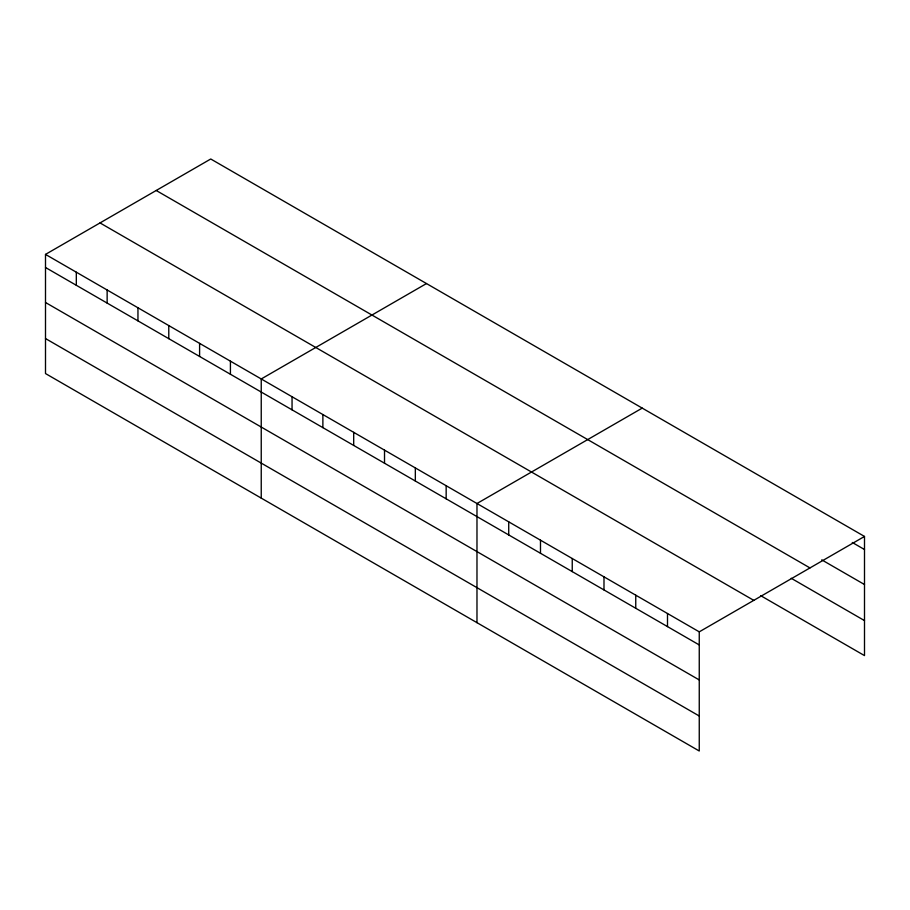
<?xml version="1.0" encoding="UTF-8"?>
<svg xmlns="http://www.w3.org/2000/svg" width="910" height="910" viewBox="0 0 910 910"><rect width="100%" height="100%" fill="white"/><g stroke="black" fill="none" stroke-linecap="round" stroke-linejoin="round"><path stroke-width="1.36" d="M45.5 254.402L699.255 631.847L699.255 751L45.5 373.555L45.5 254.402L210.745 159L864.5 536.445L864.5 655.598L760.692 595.663M426.483 283.556L261.238 378.958L261.238 498.111M642.221 408.112L476.976 503.514L476.976 622.667M699.255 631.847L864.5 536.445M852.283 542.485L864.5 549.526M821.753 559.855L864.5 584.527M156.213 190.486L809.968 567.92M791.222 578.282L864.5 620.597M100.032 222.927L753.787 600.361M45.5 267.494L699.255 644.94M45.5 302.495L699.255 679.941M45.5 338.554L699.255 715.999M667.496 613.511L667.496 626.603M635.749 595.185L635.749 608.267M603.99 576.849L603.99 589.942M572.242 558.512L572.242 571.605M540.483 540.187L540.483 553.269M508.724 521.851L508.724 534.943M446.162 485.724L446.162 498.816M415.335 467.933L415.335 481.015M384.521 450.132L384.521 463.224M353.694 432.341L353.694 445.434M322.879 414.55L322.879 427.643M292.053 396.76L292.053 409.841M230.423 361.168L230.423 374.26M199.597 343.377L199.597 356.47M168.782 325.575L168.782 338.668M137.956 307.785L137.956 320.877M107.141 289.994L107.141 303.087M76.315 272.204L76.315 285.285"/></g></svg>
